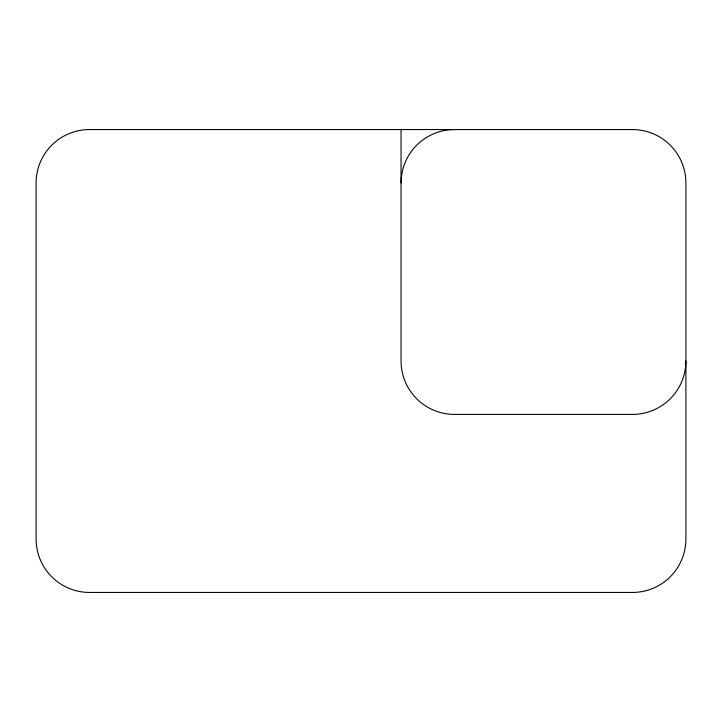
<?xml version="1.0" encoding="UTF-8"?>
<svg xmlns="http://www.w3.org/2000/svg" width="722" height="722" viewBox="0 0 722 722"><rect width="100%" height="100%" fill="white"/><g stroke="black" fill="none" stroke-linecap="round" stroke-linejoin="round"><path stroke-width="1.08" d="M401.053 129.563L401.053 361A53.41 53.41 0 0 0 454.463 414.41L632.49 414.41A53.41 53.41 0 0 0 685.9 361M401.053 182.973A53.41 53.41 0 0 1 454.463 129.563M632.49 129.563L89.51 129.563A53.41 53.41 0 0 0 36.1 182.973L36.1 539.027A53.41 53.41 0 0 0 89.51 592.437L632.49 592.437A53.41 53.41 0 0 0 685.9 539.027L685.9 182.973A53.41 53.41 0 0 0 632.49 129.563"/></g></svg>
